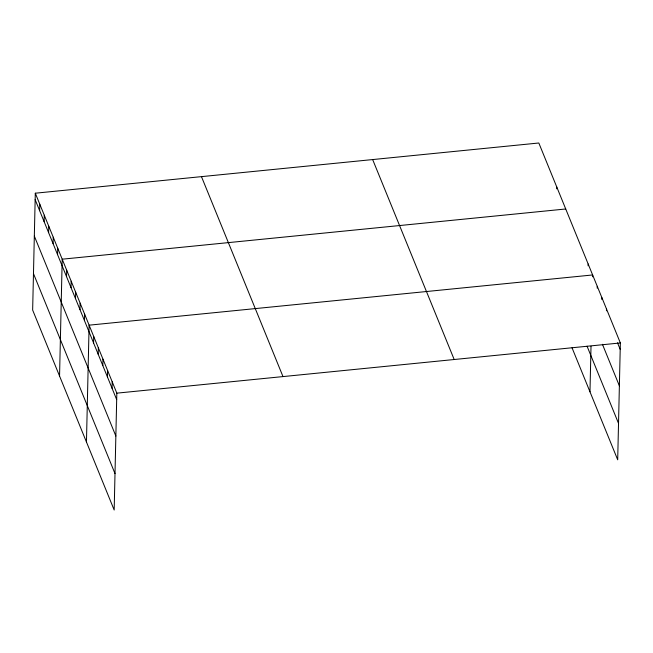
<?xml version="1.0" encoding="UTF-8"?>
<svg xmlns="http://www.w3.org/2000/svg" width="653" height="653" viewBox="0 0 653 653"><rect width="100%" height="100%" fill="white"/><g stroke="black" fill="none" stroke-linecap="round" stroke-linejoin="round"><path stroke-width="0.98" d="M35.303 193.206L32.65 310.053L114.177 510.001L116.83 393.155L35.303 193.206L538.823 142.999L620.35 342.947L617.697 459.794L572.044 347.82M39.637 210.666L39.784 204.201M44.126 221.661L44.273 215.196M48.608 232.656L48.755 226.199M53.089 243.651L53.236 237.194M57.578 254.654L57.725 248.189M59.554 376.038L62.206 259.192L565.727 208.984M66.541 276.643L66.688 270.187M71.03 287.647L71.177 281.182M75.511 298.641L75.658 292.177M79.993 309.636L80.139 303.18M84.482 320.631L84.629 314.175M86.457 442.016L89.11 325.17L592.63 274.962L592.589 276.807M93.583 342.964L93.73 336.499M98.203 354.293L98.35 347.829M102.823 365.623L102.97 359.166M107.443 376.952L107.59 370.496M112.063 388.282L112.21 381.825M556.715 188.831L556.756 186.987M588.108 265.812L588.149 263.967M589.977 391.808L591.014 346.253M597.209 288.144L597.25 286.292M601.829 299.474L601.87 297.629M606.449 310.804L606.49 308.959M116.83 393.155L620.35 342.947M617.509 342.801L620.203 349.404M602.433 344.286L619.379 385.833M587.071 346.221L618.522 423.364M372.659 159.569L454.186 359.517M201.467 176.637L282.994 376.585M35.156 199.663L116.683 399.612M34.331 236.092L115.859 436.041M33.474 273.623L115.001 473.572"/></g></svg>
